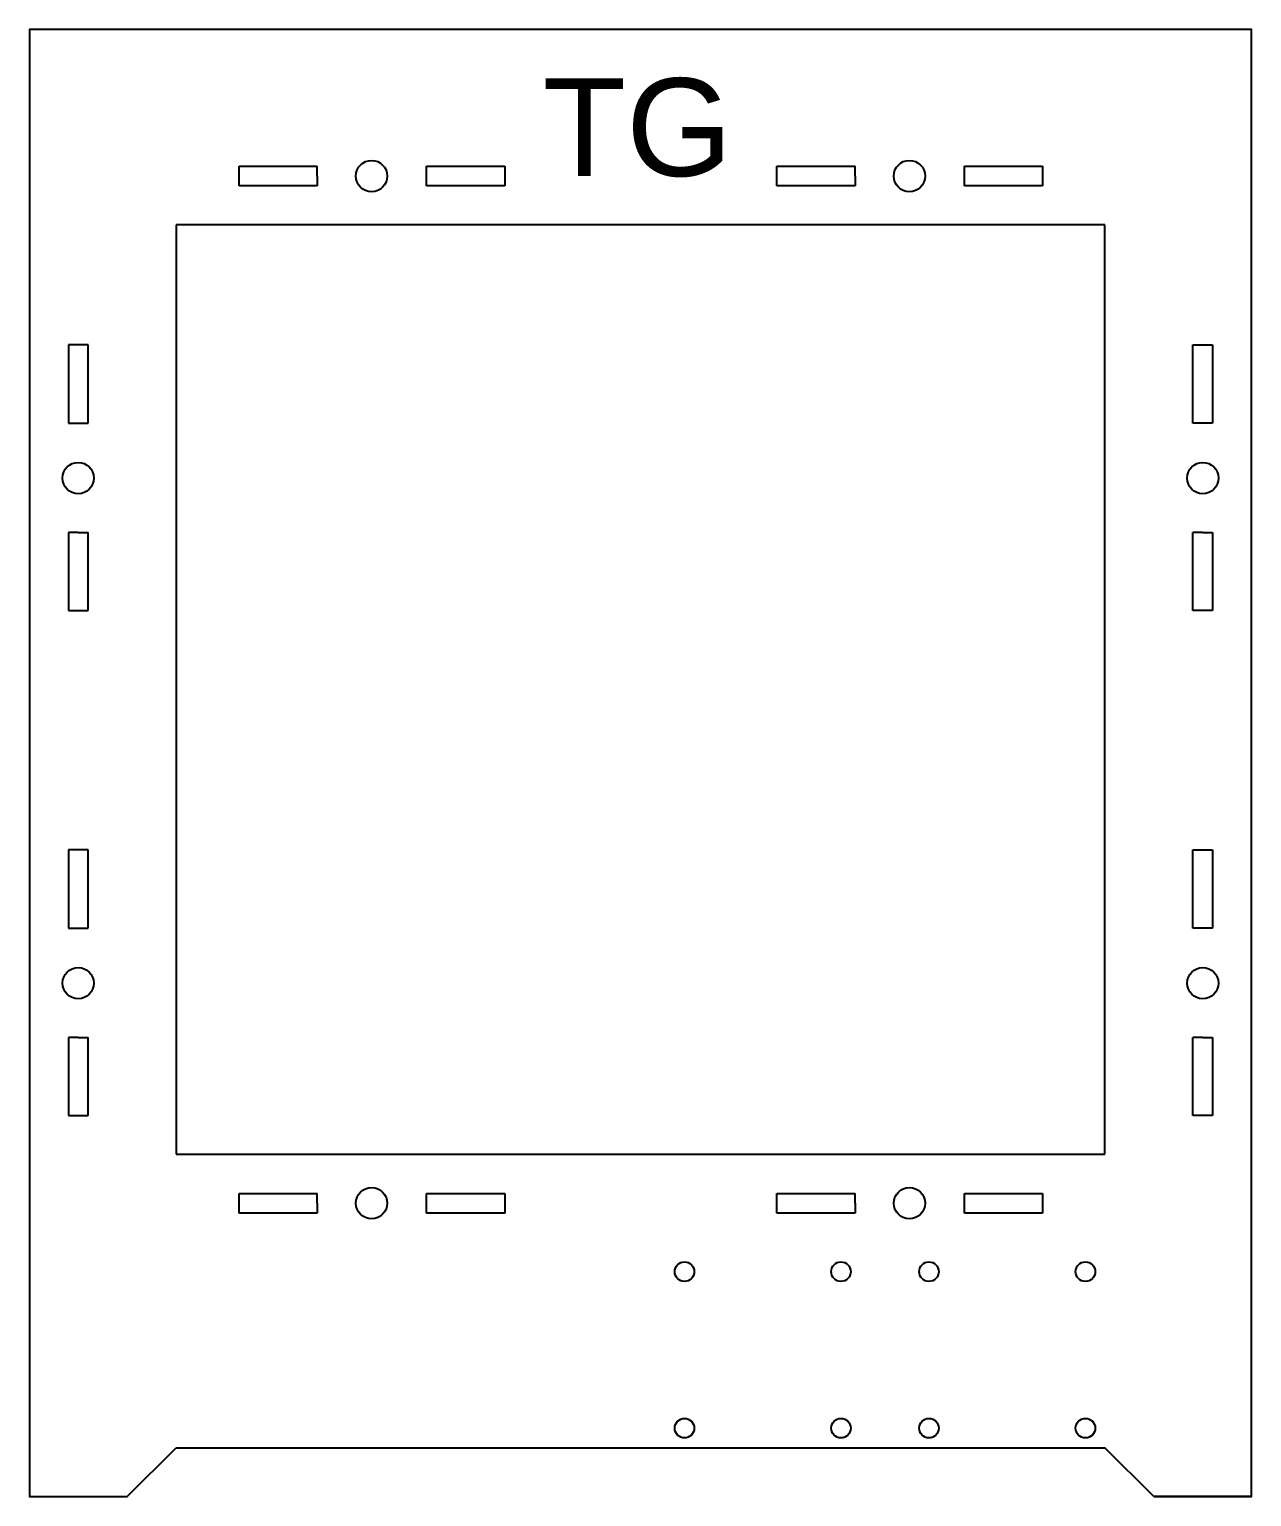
# Model space of a CAD drawing. Header units: millimetres. Extents: x -734 to 2460, y -330 to 1597.
# Drawn here: x 2210 to 2460, y -110 to 190 of the extents above; entities that cross this region are included whole.
import ezdxf

# ---------------------------------------------------------------- set-up
doc = ezdxf.new("R2010")
doc.units = ezdxf.units.MM
doc.styles.get("Standard").update_dxf_attribs({"font": 'Arial.ttf'})

msp = doc.modelspace()

# ---------------------------------------------------------------- linework, layer by layer
for p, q in [((2252.9, 162.01), (2268.9, 162.01)), ((2252.9, 157.99), (2252.9, 162.01)), ((2252.9, 157.99), (2252.9, 162.01)), ((2252.9, 162.01), (2268.9, 162.01)), ((2268.9, 160), (2268.9, 162.01)), ((2291.239, 157.99), (2291.239, 162.01)), ((2291.239, 157.99), (2291.239, 162.01)), ((2291.239, 162.01), (2307.239, 162.01)), ((2307.239, 162.01), (2307.239, 160)), ((2362.9, 162.01), (2378.9, 162.01)), ((2362.9, 157.99), (2362.9, 162.01)), ((2362.9, 157.99), (2362.9, 162.01)), ((2362.9, 162.01), (2378.9, 162.01)), ((2378.9, 160), (2378.9, 162.01)), ((2401.239, 157.99), (2401.239, 162.01)), ((2401.239, 157.99), (2401.239, 162.01)), ((2401.239, 162.01), (2417.239, 162.01)), ((2417.239, 162.01), (2417.239, 160)), ((2268.9, 160), (2268.9, 160)), ((2268.9, 160), (2268.9, 160)), ((2268.9, 160), (2268.9, 157.99)), ((2268.9, 160), (2268.9, 160)), ((2307.239, 160), (2307.239, 160)), ((2307.239, 160), (2307.239, 160)), ((2307.239, 160), (2307.239, 157.99)), ((2307.239, 160), (2307.239, 160)), ((2307.239, 160), (2307.239, 157.99)), ((2378.9, 160), (2378.9, 160)), ((2378.9, 160), (2378.9, 160)), ((2378.9, 160), (2378.9, 157.99)), ((2378.9, 160), (2378.9, 160)), ((2417.239, 160), (2417.239, 160)), ((2417.239, 160), (2417.239, 160)), ((2417.239, 160), (2417.239, 157.99)), ((2417.239, 160), (2417.239, 160)), ((2417.239, 160), (2417.239, 157.99)), ((2268.9, 157.99), (2252.9, 157.99)), ((2252.9, 157.99), (2252.9, 157.99)), ((2268.9, 158.51), (2268.9, 158.51)), ((2268.9, 158.51), (2268.9, 158.51)), ((2307.239, 157.99), (2291.239, 157.99)), ((2291.239, 157.99), (2291.239, 157.99)), ((2378.9, 157.99), (2362.9, 157.99)), ((2362.9, 157.99), (2362.9, 157.99)), ((2378.9, 158.51), (2378.9, 158.51)), ((2378.9, 158.51), (2378.9, 158.51)), ((2417.239, 157.99), (2401.239, 157.99)), ((2401.239, 157.99), (2401.239, 157.99)), ((2430, 150), (2240, 150)), ((2240, 150), (2240, -40)), ((2430, -40), (2430, 150)), ((2220, 125.5), (2217.99, 125.5)), ((2220, 125.5), (2217.99, 125.5)), ((2217.99, 125.5), (2217.99, 109.5)), ((2220, 125.5), (2220, 125.5)), ((2220, 125.5), (2220, 125.5)), ((2222.01, 125.5), (2220, 125.5)), ((2220, 125.5), (2220, 125.5)), ((2222.01, 109.5), (2222.01, 125.5)), ((2447.99, 125.5), (2450, 125.5)), ((2447.99, 109.5), (2447.99, 125.5)), ((2450, 125.5), (2450, 125.5)), ((2450, 125.5), (2450, 125.5)), ((2450, 125.5), (2452.01, 125.5)), ((2450, 125.5), (2450, 125.5)), ((2450, 125.5), (2452.01, 125.5)), ((2452.01, 125.5), (2452.01, 109.5)), ((2217.99, 109.5), (2222.01, 109.5)), ((2217.99, 109.5), (2217.99, 109.5)), ((2217.99, 109.5), (2222.01, 109.5)), ((2452.01, 109.5), (2447.99, 109.5)), ((2452.01, 109.5), (2447.99, 109.5)), ((2452.01, 109.5), (2452.01, 109.5)), ((2220, 87.161), (2217.99, 87.161)), ((2217.99, 87.161), (2217.99, 71.161)), ((2218.51, 87.161), (2218.51, 87.161)), ((2218.51, 87.161), (2218.51, 87.161)), ((2220, 87.161), (2220, 87.161)), ((2220, 87.161), (2220, 87.161)), ((2220, 87.161), (2220, 87.161)), ((2220, 87.161), (2222.01, 87.161)), ((2222.01, 71.161), (2222.01, 87.161)), ((2222.01, 71.161), (2222.01, 87.161)), ((2447.99, 71.161), (2447.99, 87.161)), ((2447.99, 71.161), (2447.99, 87.161)), ((2450, 87.161), (2447.99, 87.161)), ((2450, 87.161), (2450, 87.161)), ((2450, 87.161), (2450, 87.161)), ((2450, 87.161), (2452.01, 87.161)), ((2450, 87.161), (2450, 87.161)), ((2451.49, 87.161), (2451.49, 87.161)), ((2451.49, 87.161), (2451.49, 87.161)), ((2452.01, 87.161), (2452.01, 71.161)), ((2217.99, 71.161), (2222.01, 71.161)), ((2217.99, 71.161), (2217.99, 71.161)), ((2217.99, 71.161), (2222.01, 71.161)), ((2452.01, 71.161), (2447.99, 71.161)), ((2452.01, 71.161), (2447.99, 71.161)), ((2452.01, 71.161), (2452.01, 71.161)), ((2220, 22.239), (2217.99, 22.239)), ((2220, 22.239), (2217.99, 22.239)), ((2217.99, 22.239), (2217.99, 6.239)), ((2220, 22.239), (2220, 22.239)), ((2220, 22.239), (2220, 22.239)), ((2222.01, 22.239), (2220, 22.239)), ((2220, 22.239), (2220, 22.239)), ((2222.01, 6.239), (2222.01, 22.239)), ((2447.99, 22.239), (2450, 22.239)), ((2447.99, 6.239), (2447.99, 22.239)), ((2450, 22.239), (2450, 22.239)), ((2450, 22.239), (2450, 22.239)), ((2450, 22.239), (2452.01, 22.239)), ((2450, 22.239), (2450, 22.239)), ((2450, 22.239), (2452.01, 22.239)), ((2452.01, 22.239), (2452.01, 6.239)), ((2217.99, 6.239), (2222.01, 6.239)), ((2217.99, 6.239), (2217.99, 6.239)), ((2217.99, 6.239), (2222.01, 6.239)), ((2452.01, 6.239), (2447.99, 6.239)), ((2452.01, 6.239), (2447.99, 6.239)), ((2452.01, 6.239), (2452.01, 6.239)), ((2220, -16.1), (2217.99, -16.1)), ((2217.99, -16.1), (2217.99, -32.1)), ((2218.51, -16.1), (2218.51, -16.1)), ((2218.51, -16.1), (2218.51, -16.1)), ((2220, -16.1), (2220, -16.1)), ((2220, -16.1), (2220, -16.1)), ((2220, -16.1), (2220, -16.1)), ((2220, -16.1), (2222.01, -16.1)), ((2222.01, -32.1), (2222.01, -16.1)), ((2222.01, -32.1), (2222.01, -16.1)), ((2447.99, -32.1), (2447.99, -16.1)), ((2447.99, -32.1), (2447.99, -16.1)), ((2450, -16.1), (2447.99, -16.1)), ((2450, -16.1), (2450, -16.1)), ((2450, -16.1), (2450, -16.1)), ((2450, -16.1), (2452.01, -16.1)), ((2450, -16.1), (2450, -16.1)), ((2451.49, -16.1), (2451.49, -16.1)), ((2451.49, -16.1), (2451.49, -16.1)), ((2452.01, -16.1), (2452.01, -32.1)), ((2217.99, -32.1), (2222.01, -32.1)), ((2217.99, -32.1), (2217.99, -32.1)), ((2217.99, -32.1), (2222.01, -32.1)), ((2452.01, -32.1), (2447.99, -32.1)), ((2452.01, -32.1), (2447.99, -32.1)), ((2452.01, -32.1), (2452.01, -32.1)), ((2240, -40), (2430, -40)), ((2252.9, -47.99), (2268.9, -47.99)), ((2252.9, -52.01), (2252.9, -47.99)), ((2252.9, -52.01), (2252.9, -47.99)), ((2252.9, -47.99), (2268.9, -47.99)), ((2268.9, -50), (2268.9, -47.99)), ((2291.239, -52.01), (2291.239, -47.99)), ((2291.239, -52.01), (2291.239, -47.99)), ((2291.239, -47.99), (2307.239, -47.99)), ((2307.239, -47.99), (2307.239, -50)), ((2362.9, -47.99), (2378.9, -47.99)), ((2362.9, -52.01), (2362.9, -47.99)), ((2362.9, -52.01), (2362.9, -47.99)), ((2362.9, -47.99), (2378.9, -47.99)), ((2378.9, -50), (2378.9, -47.99)), ((2401.239, -52.01), (2401.239, -47.99)), ((2401.239, -52.01), (2401.239, -47.99)), ((2401.239, -47.99), (2417.239, -47.99)), ((2417.239, -47.99), (2417.239, -50)), ((2268.9, -50), (2268.9, -50)), ((2268.9, -50), (2268.9, -50)), ((2268.9, -50), (2268.9, -52.01)), ((2268.9, -50), (2268.9, -50)), ((2307.239, -50), (2307.239, -50)), ((2307.239, -50), (2307.239, -50)), ((2307.239, -50), (2307.239, -52.01)), ((2307.239, -50), (2307.239, -50)), ((2307.239, -50), (2307.239, -52.01)), ((2378.9, -50), (2378.9, -50)), ((2378.9, -50), (2378.9, -50)), ((2378.9, -50), (2378.9, -52.01)), ((2378.9, -50), (2378.9, -50)), ((2417.239, -50), (2417.239, -50)), ((2417.239, -50), (2417.239, -50)), ((2417.239, -50), (2417.239, -52.01)), ((2417.239, -50), (2417.239, -50)), ((2417.239, -50), (2417.239, -52.01)), ((2268.9, -52.01), (2252.9, -52.01)), ((2252.9, -52.01), (2252.9, -52.01)), ((2268.9, -51.49), (2268.9, -51.49)), ((2268.9, -51.49), (2268.9, -51.49)), ((2307.239, -52.01), (2291.239, -52.01)), ((2291.239, -52.01), (2291.239, -52.01)), ((2378.9, -52.01), (2362.9, -52.01)), ((2362.9, -52.01), (2362.9, -52.01)), ((2378.9, -51.49), (2378.9, -51.49)), ((2378.9, -51.49), (2378.9, -51.49)), ((2417.239, -52.01), (2401.239, -52.01)), ((2401.239, -52.01), (2401.239, -52.01)), ((2230, -110), (2240, -100)), ((2240, -100), (2430, -100)), ((2440, -110), (2430, -100)), ((2210, -110), (2230, -110)), ((2460, -110), (2440, -110))]:
    msp.add_line(p, q)
msp.add_lwpolyline([(2440, -110), (2460, -110), (2460, 190), (2210, 190), (2210, -110), (2230, -110)])
for centre, radius in [((2280, 160), 3.2), ((2390, 160), 3.2), ((2220, 98.261), 3.2), ((2450, 98.261), 3.2), ((2220, -5), 3.2), ((2450, -5), 3.2), ((2280, -50), 3.2), ((2390, -50), 3.2), ((2344, -64), 2), ((2376, -64), 2), ((2394, -64), 2), ((2426, -64), 2), ((2344, -96), 2), ((2376, -96), 2), ((2394, -96), 2), ((2426, -96), 2)]:
    msp.add_circle(centre, radius)

# ---------------------------------------------------------------- texts
at = {"color": 4}
msp.add_text('TG', height=20, dxfattribs=at).set_placement((2315, 160))

doc.saveas('drawing.dxf')
